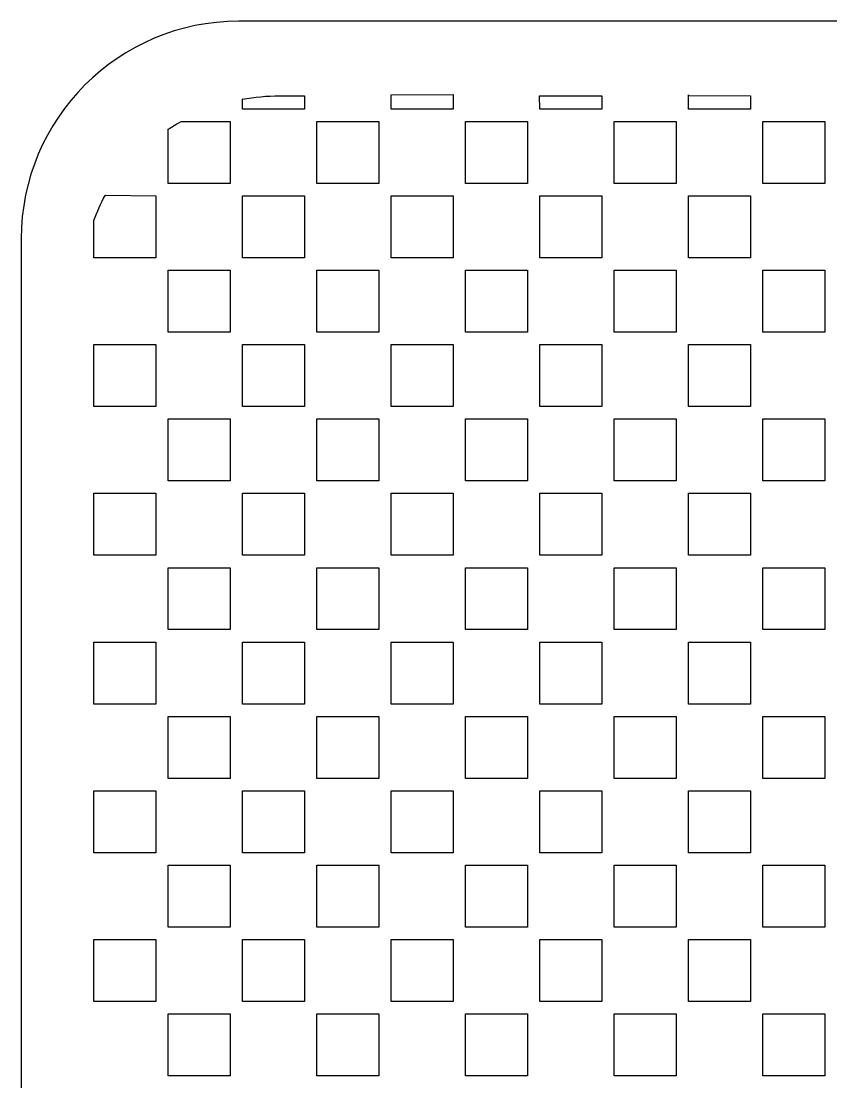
# Model space of a CAD drawing. Header units: centimetres. Extents: x -5.8 to 6.7, y -7.9 to 8.8.
# Drawn here: x -5.82 to 0.4, y 0.65 to 8.8 of the extents above; entities that cross this region are included whole.
import ezdxf

# ---------------------------------------------------------------- set-up
doc = ezdxf.new("R2010")
doc.units = ezdxf.units.CM
doc.header["$MEASUREMENT"] = 0
doc.layers.add('Camada 1', color=7, linetype='Continuous')

msp = doc.modelspace()

# ---------------------------------------------------------------- linework, layer by layer
at = {"layer": 'Camada 1'}
for points, knots in [([(6.71936, -6.24634), (6.71936, -7.16979), (5.97069, -7.91848), (5.04722, -7.91848), (5.04722, -7.91848), (5.04722, -7.91848), (-4.14972, -7.91848), (-4.14972, -7.91848), (-4.14972, -7.91848), (-5.0732, -7.91848), (-5.82189, -7.16979), (-5.82189, -6.24634), (-5.82189, -6.24634), (-5.82189, -6.24634), (-5.82189, 7.13105), (-5.82189, 7.13105), (-5.82189, 7.13105), (-5.82189, 8.05455), (-5.07322, 8.80322), (-4.14972, 8.80322), (-4.14972, 8.80322), (-4.14972, 8.80322), (5.04722, 8.80322), (5.04722, 8.80322), (5.04722, 8.80322), (5.9707, 8.80322), (6.71936, 8.05458), (6.71936, 7.13105), (6.71936, 7.13105), (6.71936, 7.13105), (6.71936, -6.24634), (6.71936, -6.24634)], [0, 0, 0, 0, 0.1111111, 0.1111111, 0.1111111, 0.1111111, 0.2222222, 0.2222222, 0.2222222, 0.2222222, 0.3333333, 0.3333333, 0.3333333, 0.3333333, 0.4444444, 0.4444444, 0.4444444, 0.4444444, 0.5555556, 0.5555556, 0.5555556, 0.5555556, 0.6666667, 0.6666667, 0.6666667, 0.6666667, 0.7777778, 0.7777778, 0.7777778, 0.7777778, 1, 1, 1, 1]), ([(-2.50076, 8.23942), (-2.50076, 8.23942), (-2.97701, 8.23672), (-2.97701, 8.23672), (-2.97701, 8.23672), (-2.97701, 8.23672), (-2.97701, 8.23672), (-2.97701, 8.23672), (-2.97701, 8.23672), (-2.97701, 8.23672), (-2.97701, 8.12853), (-2.97701, 8.12853), (-2.97701, 8.12853), (-2.97701, 8.12853), (-2.50076, 8.12853), (-2.50076, 8.12853), (-2.50076, 8.12853), (-2.50076, 8.12853), (-2.50076, 8.23942), (-2.50076, 8.23942), (-2.50076, 8.23942), (-2.50076, 8.23942), (-2.50076, 8.23942), (-2.50076, 8.23942)], [0, 0, 0, 0, 0.1428571, 0.1428571, 0.1428571, 0.1428571, 0.2857143, 0.2857143, 0.2857143, 0.2857143, 0.4285714, 0.4285714, 0.4285714, 0.4285714, 0.5714286, 0.5714286, 0.5714286, 0.5714286, 0.7142857, 0.7142857, 0.7142857, 0.7142857, 1, 1, 1, 1]), ([(-0.69099, 8.23672), (-0.69099, 8.23672), (-0.69099, 8.12853), (-0.69099, 8.12853), (-0.69099, 8.12853), (-0.69099, 8.12853), (-0.21474, 8.12853), (-0.21474, 8.12853), (-0.21474, 8.12853), (-0.21474, 8.12853), (-0.21474, 8.22994), (-0.21474, 8.22994), (-0.21474, 8.22994), (-0.21474, 8.22994), (-0.21706, 8.22994), (-0.21706, 8.22994), (-0.21706, 8.22994), (-0.21706, 8.22994), (-0.68916, 8.23169), (-0.68916, 8.23169), (-0.68916, 8.23169), (-0.68916, 8.23169), (-0.69099, 8.23672), (-0.69099, 8.23672)], [0, 0, 0, 0, 0.1428571, 0.1428571, 0.1428571, 0.1428571, 0.2857143, 0.2857143, 0.2857143, 0.2857143, 0.4285714, 0.4285714, 0.4285714, 0.4285714, 0.5714286, 0.5714286, 0.5714286, 0.5714286, 0.7142857, 0.7142857, 0.7142857, 0.7142857, 1, 1, 1, 1]), ([(-3.64567, 8.22994), (-3.64567, 8.22994), (-3.83445, 8.22994), (-3.83445, 8.22994), (-3.83445, 8.22994), (-3.9328, 8.22994), (-4.029, 8.22084), (-4.12226, 8.2034), (-4.12226, 8.2034), (-4.12226, 8.2034), (-4.12001, 8.20337), (-4.12001, 8.20337), (-4.12001, 8.20337), (-4.12001, 8.20337), (-4.12001, 8.12852), (-4.12001, 8.12852), (-4.12001, 8.12852), (-4.12001, 8.12852), (-3.64376, 8.12853), (-3.64376, 8.12853), (-3.64376, 8.12853), (-3.64376, 8.12853), (-3.64376, 8.22994), (-3.64376, 8.22994), (-3.64376, 8.22994), (-3.64376, 8.22994), (-3.64567, 8.22994), (-3.64567, 8.22994)], [0, 0, 0, 0, 0.125, 0.125, 0.125, 0.125, 0.25, 0.25, 0.25, 0.25, 0.375, 0.375, 0.375, 0.375, 0.5, 0.5, 0.5, 0.5, 0.625, 0.625, 0.625, 0.625, 0.75, 0.75, 0.75, 0.75, 1, 1, 1, 1]), ([(-1.35734, 8.22994), (-1.35734, 8.22994), (-1.8369, 8.22994), (-1.8369, 8.22994), (-1.8369, 8.22994), (-1.8369, 8.22994), (-1.8369, 8.22994), (-1.8369, 8.22994), (-1.8369, 8.22994), (-1.8369, 8.22994), (-1.83402, 8.12853), (-1.83402, 8.12853), (-1.83402, 8.12853), (-1.83402, 8.12853), (-1.35776, 8.12853), (-1.35776, 8.12853), (-1.35776, 8.12853), (-1.35776, 8.12853), (-1.35776, 8.22994), (-1.35776, 8.22994), (-1.35776, 8.22994), (-1.35776, 8.22994), (-1.35734, 8.22994), (-1.35734, 8.22994)], [0, 0, 0, 0, 0.1428571, 0.1428571, 0.1428571, 0.1428571, 0.2857143, 0.2857143, 0.2857143, 0.2857143, 0.4285714, 0.4285714, 0.4285714, 0.4285714, 0.5714286, 0.5714286, 0.5714286, 0.5714286, 0.7142857, 0.7142857, 0.7142857, 0.7142857, 1, 1, 1, 1]), ([(-4.60976, 8.02354), (-4.63759, 8.00753), (-4.66487, 7.99071), (-4.6916, 7.97306), (-4.6916, 7.97306), (-4.6916, 7.97306), (-4.69155, 7.97298), (-4.69155, 7.97298), (-4.69155, 7.97298), (-4.69155, 7.97298), (-4.69155, 7.55703), (-4.69155, 7.55703), (-4.69155, 7.55703), (-4.69155, 7.55703), (-4.21529, 7.55703), (-4.21529, 7.55703), (-4.21529, 7.55703), (-4.21529, 7.55703), (-4.21529, 8.03328), (-4.21529, 8.03328), (-4.21529, 8.03328), (-4.21529, 8.03328), (-4.59139, 8.03328), (-4.59139, 8.03328), (-4.59139, 8.03328), (-4.59139, 8.03328), (-4.60976, 8.02354), (-4.60976, 8.02354)], [0, 0, 0, 0, 0.125, 0.125, 0.125, 0.125, 0.25, 0.25, 0.25, 0.25, 0.375, 0.375, 0.375, 0.375, 0.5, 0.5, 0.5, 0.5, 0.625, 0.625, 0.625, 0.625, 0.75, 0.75, 0.75, 0.75, 1, 1, 1, 1]), ([(-3.07226, 8.03328), (-3.07226, 8.03328), (-3.54851, 8.03328), (-3.54851, 8.03328), (-3.54851, 8.03328), (-3.54851, 8.03328), (-3.54851, 7.55703), (-3.54851, 7.55703), (-3.54851, 7.55703), (-3.54851, 7.55703), (-3.07226, 7.55703), (-3.07226, 7.55703), (-3.07226, 7.55703), (-3.07226, 7.55703), (-3.07226, 8.03328), (-3.07226, 8.03328)], [0, 0, 0, 0, 0.2, 0.2, 0.2, 0.2, 0.4, 0.4, 0.4, 0.4, 0.6, 0.6, 0.6, 0.6, 1, 1, 1, 1]), ([(-1.92926, 8.03328), (-1.92926, 8.03328), (-2.40551, 8.03328), (-2.40551, 8.03328), (-2.40551, 8.03328), (-2.40551, 8.03328), (-2.40551, 7.55703), (-2.40551, 7.55703), (-2.40551, 7.55703), (-2.40551, 7.55703), (-1.92926, 7.55703), (-1.92926, 7.55703), (-1.92926, 7.55703), (-1.92926, 7.55703), (-1.92926, 8.03328), (-1.92926, 8.03328)], [0, 0, 0, 0, 0.2, 0.2, 0.2, 0.2, 0.4, 0.4, 0.4, 0.4, 0.6, 0.6, 0.6, 0.6, 1, 1, 1, 1]), ([(-0.78626, 8.03328), (-0.78626, 8.03328), (-1.26251, 8.03328), (-1.26251, 8.03328), (-1.26251, 8.03328), (-1.26251, 8.03328), (-1.26251, 7.55703), (-1.26251, 7.55703), (-1.26251, 7.55703), (-1.26251, 7.55703), (-0.78626, 7.55703), (-0.78626, 7.55703), (-0.78626, 7.55703), (-0.78626, 7.55703), (-0.78626, 8.03328), (-0.78626, 8.03328)], [0, 0, 0, 0, 0.2, 0.2, 0.2, 0.2, 0.4, 0.4, 0.4, 0.4, 0.6, 0.6, 0.6, 0.6, 1, 1, 1, 1]), ([(0.35674, 8.03328), (0.35674, 8.03328), (-0.11951, 8.03328), (-0.11951, 8.03328), (-0.11951, 8.03328), (-0.11951, 8.03328), (-0.11951, 7.55703), (-0.11951, 7.55703), (-0.11951, 7.55703), (-0.11951, 7.55703), (0.35674, 7.55703), (0.35674, 7.55703), (0.35674, 7.55703), (0.35674, 7.55703), (0.35674, 8.03328), (0.35674, 8.03328)], [0, 0, 0, 0, 0.2, 0.2, 0.2, 0.2, 0.4, 0.4, 0.4, 0.4, 0.6, 0.6, 0.6, 0.6, 1, 1, 1, 1]), ([(-5.26301, 7.27218), (-5.26301, 7.27218), (-5.26301, 6.98553), (-5.26301, 6.98553), (-5.26301, 6.98553), (-5.26301, 6.98553), (-4.78676, 6.98553), (-4.78676, 6.98553), (-4.78676, 6.98553), (-4.78676, 6.98553), (-4.78676, 7.46178), (-4.78676, 7.46178), (-4.78676, 7.46178), (-4.78676, 7.46178), (-5.17472, 7.46628), (-5.17472, 7.46628), (-5.17472, 7.46628), (-5.17472, 7.46628), (-5.17472, 7.46628), (-5.17472, 7.46628), (-5.17472, 7.46628), (-5.21155, 7.40423), (-5.23494, 7.33938), (-5.26301, 7.27218), (-5.26301, 7.27218), (-5.26301, 7.27218), (-5.26301, 7.27218), (-5.26301, 7.27218)], [0, 0, 0, 0, 0.125, 0.125, 0.125, 0.125, 0.25, 0.25, 0.25, 0.25, 0.375, 0.375, 0.375, 0.375, 0.5, 0.5, 0.5, 0.5, 0.625, 0.625, 0.625, 0.625, 0.75, 0.75, 0.75, 0.75, 1, 1, 1, 1]), ([(-3.64376, 7.46178), (-3.64376, 7.46178), (-4.12001, 7.46178), (-4.12001, 7.46178), (-4.12001, 7.46178), (-4.12001, 7.46178), (-4.12001, 6.98553), (-4.12001, 6.98553), (-4.12001, 6.98553), (-4.12001, 6.98553), (-3.64376, 6.98553), (-3.64376, 6.98553), (-3.64376, 6.98553), (-3.64376, 6.98553), (-3.64376, 7.46178), (-3.64376, 7.46178)], [0, 0, 0, 0, 0.2, 0.2, 0.2, 0.2, 0.4, 0.4, 0.4, 0.4, 0.6, 0.6, 0.6, 0.6, 1, 1, 1, 1]), ([(-2.50076, 7.46178), (-2.50076, 7.46178), (-2.97701, 7.46178), (-2.97701, 7.46178), (-2.97701, 7.46178), (-2.97701, 7.46178), (-2.97701, 6.98553), (-2.97701, 6.98553), (-2.97701, 6.98553), (-2.97701, 6.98553), (-2.50076, 6.98553), (-2.50076, 6.98553), (-2.50076, 6.98553), (-2.50076, 6.98553), (-2.50076, 7.46178), (-2.50076, 7.46178)], [0, 0, 0, 0, 0.2, 0.2, 0.2, 0.2, 0.4, 0.4, 0.4, 0.4, 0.6, 0.6, 0.6, 0.6, 1, 1, 1, 1]), ([(-1.35774, 7.46178), (-1.35774, 7.46178), (-1.83399, 7.46178), (-1.83399, 7.46178), (-1.83399, 7.46178), (-1.83399, 7.46178), (-1.83399, 6.98553), (-1.83399, 6.98553), (-1.83399, 6.98553), (-1.83399, 6.98553), (-1.35774, 6.98553), (-1.35774, 6.98553), (-1.35774, 6.98553), (-1.35774, 6.98553), (-1.35774, 7.46178), (-1.35774, 7.46178)], [0, 0, 0, 0, 0.2, 0.2, 0.2, 0.2, 0.4, 0.4, 0.4, 0.4, 0.6, 0.6, 0.6, 0.6, 1, 1, 1, 1]), ([(-0.21474, 7.46178), (-0.21474, 7.46178), (-0.69099, 7.46178), (-0.69099, 7.46178), (-0.69099, 7.46178), (-0.69099, 7.46178), (-0.69099, 6.98553), (-0.69099, 6.98553), (-0.69099, 6.98553), (-0.69099, 6.98553), (-0.21474, 6.98553), (-0.21474, 6.98553), (-0.21474, 6.98553), (-0.21474, 6.98553), (-0.21474, 7.46178), (-0.21474, 7.46178)], [0, 0, 0, 0, 0.2, 0.2, 0.2, 0.2, 0.4, 0.4, 0.4, 0.4, 0.6, 0.6, 0.6, 0.6, 1, 1, 1, 1]), ([(-4.21526, 6.89028), (-4.21526, 6.89028), (-4.69151, 6.89028), (-4.69151, 6.89028), (-4.69151, 6.89028), (-4.69151, 6.89028), (-4.69151, 6.41403), (-4.69151, 6.41403), (-4.69151, 6.41403), (-4.69151, 6.41403), (-4.21526, 6.41403), (-4.21526, 6.41403), (-4.21526, 6.41403), (-4.21526, 6.41403), (-4.21526, 6.89028), (-4.21526, 6.89028)], [0, 0, 0, 0, 0.2, 0.2, 0.2, 0.2, 0.4, 0.4, 0.4, 0.4, 0.6, 0.6, 0.6, 0.6, 1, 1, 1, 1]), ([(-3.07226, 6.89028), (-3.07226, 6.89028), (-3.54851, 6.89028), (-3.54851, 6.89028), (-3.54851, 6.89028), (-3.54851, 6.89028), (-3.54851, 6.41403), (-3.54851, 6.41403), (-3.54851, 6.41403), (-3.54851, 6.41403), (-3.07226, 6.41403), (-3.07226, 6.41403), (-3.07226, 6.41403), (-3.07226, 6.41403), (-3.07226, 6.89028), (-3.07226, 6.89028)], [0, 0, 0, 0, 0.2, 0.2, 0.2, 0.2, 0.4, 0.4, 0.4, 0.4, 0.6, 0.6, 0.6, 0.6, 1, 1, 1, 1]), ([(-1.92926, 6.89028), (-1.92926, 6.89028), (-2.40551, 6.89028), (-2.40551, 6.89028), (-2.40551, 6.89028), (-2.40551, 6.89028), (-2.40551, 6.41403), (-2.40551, 6.41403), (-2.40551, 6.41403), (-2.40551, 6.41403), (-1.92926, 6.41403), (-1.92926, 6.41403), (-1.92926, 6.41403), (-1.92926, 6.41403), (-1.92926, 6.89028), (-1.92926, 6.89028)], [0, 0, 0, 0, 0.2, 0.2, 0.2, 0.2, 0.4, 0.4, 0.4, 0.4, 0.6, 0.6, 0.6, 0.6, 1, 1, 1, 1]), ([(-0.78626, 6.89028), (-0.78626, 6.89028), (-1.26251, 6.89028), (-1.26251, 6.89028), (-1.26251, 6.89028), (-1.26251, 6.89028), (-1.26251, 6.41403), (-1.26251, 6.41403), (-1.26251, 6.41403), (-1.26251, 6.41403), (-0.78626, 6.41403), (-0.78626, 6.41403), (-0.78626, 6.41403), (-0.78626, 6.41403), (-0.78626, 6.89028), (-0.78626, 6.89028)], [0, 0, 0, 0, 0.2, 0.2, 0.2, 0.2, 0.4, 0.4, 0.4, 0.4, 0.6, 0.6, 0.6, 0.6, 1, 1, 1, 1]), ([(0.35674, 6.89028), (0.35674, 6.89028), (-0.11951, 6.89028), (-0.11951, 6.89028), (-0.11951, 6.89028), (-0.11951, 6.89028), (-0.11951, 6.41403), (-0.11951, 6.41403), (-0.11951, 6.41403), (-0.11951, 6.41403), (0.35674, 6.41403), (0.35674, 6.41403), (0.35674, 6.41403), (0.35674, 6.41403), (0.35674, 6.89028), (0.35674, 6.89028)], [0, 0, 0, 0, 0.2, 0.2, 0.2, 0.2, 0.4, 0.4, 0.4, 0.4, 0.6, 0.6, 0.6, 0.6, 1, 1, 1, 1]), ([(-4.78676, 6.31878), (-4.78676, 6.31878), (-5.26301, 6.31878), (-5.26301, 6.31878), (-5.26301, 6.31878), (-5.26301, 6.31878), (-5.26301, 5.84253), (-5.26301, 5.84253), (-5.26301, 5.84253), (-5.26301, 5.84253), (-4.78676, 5.84253), (-4.78676, 5.84253), (-4.78676, 5.84253), (-4.78676, 5.84253), (-4.78676, 6.31878), (-4.78676, 6.31878)], [0, 0, 0, 0, 0.2, 0.2, 0.2, 0.2, 0.4, 0.4, 0.4, 0.4, 0.6, 0.6, 0.6, 0.6, 1, 1, 1, 1]), ([(-3.64376, 6.31878), (-3.64376, 6.31878), (-4.12001, 6.31878), (-4.12001, 6.31878), (-4.12001, 6.31878), (-4.12001, 6.31878), (-4.12001, 5.84253), (-4.12001, 5.84253), (-4.12001, 5.84253), (-4.12001, 5.84253), (-3.64376, 5.84253), (-3.64376, 5.84253), (-3.64376, 5.84253), (-3.64376, 5.84253), (-3.64376, 6.31878), (-3.64376, 6.31878)], [0, 0, 0, 0, 0.2, 0.2, 0.2, 0.2, 0.4, 0.4, 0.4, 0.4, 0.6, 0.6, 0.6, 0.6, 1, 1, 1, 1]), ([(-2.50076, 6.31878), (-2.50076, 6.31878), (-2.97701, 6.31878), (-2.97701, 6.31878), (-2.97701, 6.31878), (-2.97701, 6.31878), (-2.97701, 5.84253), (-2.97701, 5.84253), (-2.97701, 5.84253), (-2.97701, 5.84253), (-2.50076, 5.84253), (-2.50076, 5.84253), (-2.50076, 5.84253), (-2.50076, 5.84253), (-2.50076, 6.31878), (-2.50076, 6.31878)], [0, 0, 0, 0, 0.2, 0.2, 0.2, 0.2, 0.4, 0.4, 0.4, 0.4, 0.6, 0.6, 0.6, 0.6, 1, 1, 1, 1]), ([(-1.35774, 6.31878), (-1.35774, 6.31878), (-1.83399, 6.31878), (-1.83399, 6.31878), (-1.83399, 6.31878), (-1.83399, 6.31878), (-1.83399, 5.84253), (-1.83399, 5.84253), (-1.83399, 5.84253), (-1.83399, 5.84253), (-1.35774, 5.84253), (-1.35774, 5.84253), (-1.35774, 5.84253), (-1.35774, 5.84253), (-1.35774, 6.31878), (-1.35774, 6.31878)], [0, 0, 0, 0, 0.2, 0.2, 0.2, 0.2, 0.4, 0.4, 0.4, 0.4, 0.6, 0.6, 0.6, 0.6, 1, 1, 1, 1]), ([(-0.21474, 6.31878), (-0.21474, 6.31878), (-0.69099, 6.31878), (-0.69099, 6.31878), (-0.69099, 6.31878), (-0.69099, 6.31878), (-0.69099, 5.84253), (-0.69099, 5.84253), (-0.69099, 5.84253), (-0.69099, 5.84253), (-0.21474, 5.84253), (-0.21474, 5.84253), (-0.21474, 5.84253), (-0.21474, 5.84253), (-0.21474, 6.31878), (-0.21474, 6.31878)], [0, 0, 0, 0, 0.2, 0.2, 0.2, 0.2, 0.4, 0.4, 0.4, 0.4, 0.6, 0.6, 0.6, 0.6, 1, 1, 1, 1]), ([(-4.21526, 5.74728), (-4.21526, 5.74728), (-4.69151, 5.74728), (-4.69151, 5.74728), (-4.69151, 5.74728), (-4.69151, 5.74728), (-4.69151, 5.27103), (-4.69151, 5.27103), (-4.69151, 5.27103), (-4.69151, 5.27103), (-4.21526, 5.27103), (-4.21526, 5.27103), (-4.21526, 5.27103), (-4.21526, 5.27103), (-4.21526, 5.74728), (-4.21526, 5.74728)], [0, 0, 0, 0, 0.2, 0.2, 0.2, 0.2, 0.4, 0.4, 0.4, 0.4, 0.6, 0.6, 0.6, 0.6, 1, 1, 1, 1]), ([(-3.07226, 5.74728), (-3.07226, 5.74728), (-3.54851, 5.74728), (-3.54851, 5.74728), (-3.54851, 5.74728), (-3.54851, 5.74728), (-3.54851, 5.27103), (-3.54851, 5.27103), (-3.54851, 5.27103), (-3.54851, 5.27103), (-3.07226, 5.27103), (-3.07226, 5.27103), (-3.07226, 5.27103), (-3.07226, 5.27103), (-3.07226, 5.74728), (-3.07226, 5.74728)], [0, 0, 0, 0, 0.2, 0.2, 0.2, 0.2, 0.4, 0.4, 0.4, 0.4, 0.6, 0.6, 0.6, 0.6, 1, 1, 1, 1]), ([(-1.92926, 5.74728), (-1.92926, 5.74728), (-2.40551, 5.74728), (-2.40551, 5.74728), (-2.40551, 5.74728), (-2.40551, 5.74728), (-2.40551, 5.27103), (-2.40551, 5.27103), (-2.40551, 5.27103), (-2.40551, 5.27103), (-1.92926, 5.27103), (-1.92926, 5.27103), (-1.92926, 5.27103), (-1.92926, 5.27103), (-1.92926, 5.74728), (-1.92926, 5.74728)], [0, 0, 0, 0, 0.2, 0.2, 0.2, 0.2, 0.4, 0.4, 0.4, 0.4, 0.6, 0.6, 0.6, 0.6, 1, 1, 1, 1]), ([(-0.78626, 5.74728), (-0.78626, 5.74728), (-1.26251, 5.74728), (-1.26251, 5.74728), (-1.26251, 5.74728), (-1.26251, 5.74728), (-1.26251, 5.27103), (-1.26251, 5.27103), (-1.26251, 5.27103), (-1.26251, 5.27103), (-0.78626, 5.27103), (-0.78626, 5.27103), (-0.78626, 5.27103), (-0.78626, 5.27103), (-0.78626, 5.74728), (-0.78626, 5.74728)], [0, 0, 0, 0, 0.2, 0.2, 0.2, 0.2, 0.4, 0.4, 0.4, 0.4, 0.6, 0.6, 0.6, 0.6, 1, 1, 1, 1]), ([(0.35674, 5.74728), (0.35674, 5.74728), (-0.11951, 5.74728), (-0.11951, 5.74728), (-0.11951, 5.74728), (-0.11951, 5.74728), (-0.11951, 5.27103), (-0.11951, 5.27103), (-0.11951, 5.27103), (-0.11951, 5.27103), (0.35674, 5.27103), (0.35674, 5.27103), (0.35674, 5.27103), (0.35674, 5.27103), (0.35674, 5.74728), (0.35674, 5.74728)], [0, 0, 0, 0, 0.2, 0.2, 0.2, 0.2, 0.4, 0.4, 0.4, 0.4, 0.6, 0.6, 0.6, 0.6, 1, 1, 1, 1]), ([(-4.78676, 5.17578), (-4.78676, 5.17578), (-5.26301, 5.17578), (-5.26301, 5.17578), (-5.26301, 5.17578), (-5.26301, 5.17578), (-5.26301, 4.69953), (-5.26301, 4.69953), (-5.26301, 4.69953), (-5.26301, 4.69953), (-4.78676, 4.69953), (-4.78676, 4.69953), (-4.78676, 4.69953), (-4.78676, 4.69953), (-4.78676, 5.17578), (-4.78676, 5.17578)], [0, 0, 0, 0, 0.2, 0.2, 0.2, 0.2, 0.4, 0.4, 0.4, 0.4, 0.6, 0.6, 0.6, 0.6, 1, 1, 1, 1]), ([(-3.64376, 5.17578), (-3.64376, 5.17578), (-4.12001, 5.17578), (-4.12001, 5.17578), (-4.12001, 5.17578), (-4.12001, 5.17578), (-4.12001, 4.69953), (-4.12001, 4.69953), (-4.12001, 4.69953), (-4.12001, 4.69953), (-3.64376, 4.69953), (-3.64376, 4.69953), (-3.64376, 4.69953), (-3.64376, 4.69953), (-3.64376, 5.17578), (-3.64376, 5.17578)], [0, 0, 0, 0, 0.2, 0.2, 0.2, 0.2, 0.4, 0.4, 0.4, 0.4, 0.6, 0.6, 0.6, 0.6, 1, 1, 1, 1]), ([(-2.50076, 5.17578), (-2.50076, 5.17578), (-2.97701, 5.17578), (-2.97701, 5.17578), (-2.97701, 5.17578), (-2.97701, 5.17578), (-2.97701, 4.69953), (-2.97701, 4.69953), (-2.97701, 4.69953), (-2.97701, 4.69953), (-2.50076, 4.69953), (-2.50076, 4.69953), (-2.50076, 4.69953), (-2.50076, 4.69953), (-2.50076, 5.17578), (-2.50076, 5.17578)], [0, 0, 0, 0, 0.2, 0.2, 0.2, 0.2, 0.4, 0.4, 0.4, 0.4, 0.6, 0.6, 0.6, 0.6, 1, 1, 1, 1]), ([(-1.35774, 5.17578), (-1.35774, 5.17578), (-1.83399, 5.17578), (-1.83399, 5.17578), (-1.83399, 5.17578), (-1.83399, 5.17578), (-1.83399, 4.69953), (-1.83399, 4.69953), (-1.83399, 4.69953), (-1.83399, 4.69953), (-1.35774, 4.69953), (-1.35774, 4.69953), (-1.35774, 4.69953), (-1.35774, 4.69953), (-1.35774, 5.17578), (-1.35774, 5.17578)], [0, 0, 0, 0, 0.2, 0.2, 0.2, 0.2, 0.4, 0.4, 0.4, 0.4, 0.6, 0.6, 0.6, 0.6, 1, 1, 1, 1]), ([(-0.21474, 5.17578), (-0.21474, 5.17578), (-0.69099, 5.17578), (-0.69099, 5.17578), (-0.69099, 5.17578), (-0.69099, 5.17578), (-0.69099, 4.69953), (-0.69099, 4.69953), (-0.69099, 4.69953), (-0.69099, 4.69953), (-0.21474, 4.69953), (-0.21474, 4.69953), (-0.21474, 4.69953), (-0.21474, 4.69953), (-0.21474, 5.17578), (-0.21474, 5.17578)], [0, 0, 0, 0, 0.2, 0.2, 0.2, 0.2, 0.4, 0.4, 0.4, 0.4, 0.6, 0.6, 0.6, 0.6, 1, 1, 1, 1]), ([(-4.21526, 4.60428), (-4.21526, 4.60428), (-4.69151, 4.60428), (-4.69151, 4.60428), (-4.69151, 4.60428), (-4.69151, 4.60428), (-4.69151, 4.12803), (-4.69151, 4.12803), (-4.69151, 4.12803), (-4.69151, 4.12803), (-4.21526, 4.12803), (-4.21526, 4.12803), (-4.21526, 4.12803), (-4.21526, 4.12803), (-4.21526, 4.60428), (-4.21526, 4.60428)], [0, 0, 0, 0, 0.2, 0.2, 0.2, 0.2, 0.4, 0.4, 0.4, 0.4, 0.6, 0.6, 0.6, 0.6, 1, 1, 1, 1]), ([(-3.07226, 4.60428), (-3.07226, 4.60428), (-3.54851, 4.60428), (-3.54851, 4.60428), (-3.54851, 4.60428), (-3.54851, 4.60428), (-3.54851, 4.12803), (-3.54851, 4.12803), (-3.54851, 4.12803), (-3.54851, 4.12803), (-3.07226, 4.12803), (-3.07226, 4.12803), (-3.07226, 4.12803), (-3.07226, 4.12803), (-3.07226, 4.60428), (-3.07226, 4.60428)], [0, 0, 0, 0, 0.2, 0.2, 0.2, 0.2, 0.4, 0.4, 0.4, 0.4, 0.6, 0.6, 0.6, 0.6, 1, 1, 1, 1]), ([(-1.92926, 4.60428), (-1.92926, 4.60428), (-2.40551, 4.60428), (-2.40551, 4.60428), (-2.40551, 4.60428), (-2.40551, 4.60428), (-2.40551, 4.12803), (-2.40551, 4.12803), (-2.40551, 4.12803), (-2.40551, 4.12803), (-1.92926, 4.12803), (-1.92926, 4.12803), (-1.92926, 4.12803), (-1.92926, 4.12803), (-1.92926, 4.60428), (-1.92926, 4.60428)], [0, 0, 0, 0, 0.2, 0.2, 0.2, 0.2, 0.4, 0.4, 0.4, 0.4, 0.6, 0.6, 0.6, 0.6, 1, 1, 1, 1]), ([(-0.78626, 4.60428), (-0.78626, 4.60428), (-1.26251, 4.60428), (-1.26251, 4.60428), (-1.26251, 4.60428), (-1.26251, 4.60428), (-1.26251, 4.12803), (-1.26251, 4.12803), (-1.26251, 4.12803), (-1.26251, 4.12803), (-0.78626, 4.12803), (-0.78626, 4.12803), (-0.78626, 4.12803), (-0.78626, 4.12803), (-0.78626, 4.60428), (-0.78626, 4.60428)], [0, 0, 0, 0, 0.2, 0.2, 0.2, 0.2, 0.4, 0.4, 0.4, 0.4, 0.6, 0.6, 0.6, 0.6, 1, 1, 1, 1]), ([(0.35674, 4.60428), (0.35674, 4.60428), (-0.11951, 4.60428), (-0.11951, 4.60428), (-0.11951, 4.60428), (-0.11951, 4.60428), (-0.11951, 4.12803), (-0.11951, 4.12803), (-0.11951, 4.12803), (-0.11951, 4.12803), (0.35674, 4.12803), (0.35674, 4.12803), (0.35674, 4.12803), (0.35674, 4.12803), (0.35674, 4.60428), (0.35674, 4.60428)], [0, 0, 0, 0, 0.2, 0.2, 0.2, 0.2, 0.4, 0.4, 0.4, 0.4, 0.6, 0.6, 0.6, 0.6, 1, 1, 1, 1]), ([(-4.78676, 4.03275), (-4.78676, 4.03275), (-5.26301, 4.03275), (-5.26301, 4.03275), (-5.26301, 4.03275), (-5.26301, 4.03275), (-5.26301, 3.5565), (-5.26301, 3.5565), (-5.26301, 3.5565), (-5.26301, 3.5565), (-4.78676, 3.5565), (-4.78676, 3.5565), (-4.78676, 3.5565), (-4.78676, 3.5565), (-4.78676, 4.03275), (-4.78676, 4.03275)], [0, 0, 0, 0, 0.2, 0.2, 0.2, 0.2, 0.4, 0.4, 0.4, 0.4, 0.6, 0.6, 0.6, 0.6, 1, 1, 1, 1]), ([(-3.64376, 4.03275), (-3.64376, 4.03275), (-4.12001, 4.03275), (-4.12001, 4.03275), (-4.12001, 4.03275), (-4.12001, 4.03275), (-4.12001, 3.5565), (-4.12001, 3.5565), (-4.12001, 3.5565), (-4.12001, 3.5565), (-3.64376, 3.5565), (-3.64376, 3.5565), (-3.64376, 3.5565), (-3.64376, 3.5565), (-3.64376, 4.03275), (-3.64376, 4.03275)], [0, 0, 0, 0, 0.2, 0.2, 0.2, 0.2, 0.4, 0.4, 0.4, 0.4, 0.6, 0.6, 0.6, 0.6, 1, 1, 1, 1]), ([(-2.50076, 4.03275), (-2.50076, 4.03275), (-2.97701, 4.03275), (-2.97701, 4.03275), (-2.97701, 4.03275), (-2.97701, 4.03275), (-2.97701, 3.5565), (-2.97701, 3.5565), (-2.97701, 3.5565), (-2.97701, 3.5565), (-2.50076, 3.5565), (-2.50076, 3.5565), (-2.50076, 3.5565), (-2.50076, 3.5565), (-2.50076, 4.03275), (-2.50076, 4.03275)], [0, 0, 0, 0, 0.2, 0.2, 0.2, 0.2, 0.4, 0.4, 0.4, 0.4, 0.6, 0.6, 0.6, 0.6, 1, 1, 1, 1]), ([(-1.35774, 4.03275), (-1.35774, 4.03275), (-1.83399, 4.03275), (-1.83399, 4.03275), (-1.83399, 4.03275), (-1.83399, 4.03275), (-1.83399, 3.5565), (-1.83399, 3.5565), (-1.83399, 3.5565), (-1.83399, 3.5565), (-1.35774, 3.5565), (-1.35774, 3.5565), (-1.35774, 3.5565), (-1.35774, 3.5565), (-1.35774, 4.03275), (-1.35774, 4.03275)], [0, 0, 0, 0, 0.2, 0.2, 0.2, 0.2, 0.4, 0.4, 0.4, 0.4, 0.6, 0.6, 0.6, 0.6, 1, 1, 1, 1]), ([(-0.21474, 4.03275), (-0.21474, 4.03275), (-0.69099, 4.03275), (-0.69099, 4.03275), (-0.69099, 4.03275), (-0.69099, 4.03275), (-0.69099, 3.5565), (-0.69099, 3.5565), (-0.69099, 3.5565), (-0.69099, 3.5565), (-0.21474, 3.5565), (-0.21474, 3.5565), (-0.21474, 3.5565), (-0.21474, 3.5565), (-0.21474, 4.03275), (-0.21474, 4.03275)], [0, 0, 0, 0, 0.2, 0.2, 0.2, 0.2, 0.4, 0.4, 0.4, 0.4, 0.6, 0.6, 0.6, 0.6, 1, 1, 1, 1]), ([(-4.21526, 3.46125), (-4.21526, 3.46125), (-4.69151, 3.46125), (-4.69151, 3.46125), (-4.69151, 3.46125), (-4.69151, 3.46125), (-4.69151, 2.985), (-4.69151, 2.985), (-4.69151, 2.985), (-4.69151, 2.985), (-4.21526, 2.985), (-4.21526, 2.985), (-4.21526, 2.985), (-4.21526, 2.985), (-4.21526, 3.46125), (-4.21526, 3.46125)], [0, 0, 0, 0, 0.2, 0.2, 0.2, 0.2, 0.4, 0.4, 0.4, 0.4, 0.6, 0.6, 0.6, 0.6, 1, 1, 1, 1]), ([(-3.07226, 3.46125), (-3.07226, 3.46125), (-3.54851, 3.46125), (-3.54851, 3.46125), (-3.54851, 3.46125), (-3.54851, 3.46125), (-3.54851, 2.985), (-3.54851, 2.985), (-3.54851, 2.985), (-3.54851, 2.985), (-3.07226, 2.985), (-3.07226, 2.985), (-3.07226, 2.985), (-3.07226, 2.985), (-3.07226, 3.46125), (-3.07226, 3.46125)], [0, 0, 0, 0, 0.2, 0.2, 0.2, 0.2, 0.4, 0.4, 0.4, 0.4, 0.6, 0.6, 0.6, 0.6, 1, 1, 1, 1]), ([(-1.92926, 3.46125), (-1.92926, 3.46125), (-2.40551, 3.46125), (-2.40551, 3.46125), (-2.40551, 3.46125), (-2.40551, 3.46125), (-2.40551, 2.985), (-2.40551, 2.985), (-2.40551, 2.985), (-2.40551, 2.985), (-1.92926, 2.985), (-1.92926, 2.985), (-1.92926, 2.985), (-1.92926, 2.985), (-1.92926, 3.46125), (-1.92926, 3.46125)], [0, 0, 0, 0, 0.2, 0.2, 0.2, 0.2, 0.4, 0.4, 0.4, 0.4, 0.6, 0.6, 0.6, 0.6, 1, 1, 1, 1]), ([(-0.78626, 3.46125), (-0.78626, 3.46125), (-1.26251, 3.46125), (-1.26251, 3.46125), (-1.26251, 3.46125), (-1.26251, 3.46125), (-1.26251, 2.985), (-1.26251, 2.985), (-1.26251, 2.985), (-1.26251, 2.985), (-0.78626, 2.985), (-0.78626, 2.985), (-0.78626, 2.985), (-0.78626, 2.985), (-0.78626, 3.46125), (-0.78626, 3.46125)], [0, 0, 0, 0, 0.2, 0.2, 0.2, 0.2, 0.4, 0.4, 0.4, 0.4, 0.6, 0.6, 0.6, 0.6, 1, 1, 1, 1]), ([(0.35674, 3.46125), (0.35674, 3.46125), (-0.11951, 3.46125), (-0.11951, 3.46125), (-0.11951, 3.46125), (-0.11951, 3.46125), (-0.11951, 2.985), (-0.11951, 2.985), (-0.11951, 2.985), (-0.11951, 2.985), (0.35674, 2.985), (0.35674, 2.985), (0.35674, 2.985), (0.35674, 2.985), (0.35674, 3.46125), (0.35674, 3.46125)], [0, 0, 0, 0, 0.2, 0.2, 0.2, 0.2, 0.4, 0.4, 0.4, 0.4, 0.6, 0.6, 0.6, 0.6, 1, 1, 1, 1]), ([(-4.78676, 2.88975), (-4.78676, 2.88975), (-5.26301, 2.88975), (-5.26301, 2.88975), (-5.26301, 2.88975), (-5.26301, 2.88975), (-5.26301, 2.4135), (-5.26301, 2.4135), (-5.26301, 2.4135), (-5.26301, 2.4135), (-4.78676, 2.4135), (-4.78676, 2.4135), (-4.78676, 2.4135), (-4.78676, 2.4135), (-4.78676, 2.88975), (-4.78676, 2.88975)], [0, 0, 0, 0, 0.2, 0.2, 0.2, 0.2, 0.4, 0.4, 0.4, 0.4, 0.6, 0.6, 0.6, 0.6, 1, 1, 1, 1]), ([(-3.64376, 2.88975), (-3.64376, 2.88975), (-4.12001, 2.88975), (-4.12001, 2.88975), (-4.12001, 2.88975), (-4.12001, 2.88975), (-4.12001, 2.4135), (-4.12001, 2.4135), (-4.12001, 2.4135), (-4.12001, 2.4135), (-3.64376, 2.4135), (-3.64376, 2.4135), (-3.64376, 2.4135), (-3.64376, 2.4135), (-3.64376, 2.88975), (-3.64376, 2.88975)], [0, 0, 0, 0, 0.2, 0.2, 0.2, 0.2, 0.4, 0.4, 0.4, 0.4, 0.6, 0.6, 0.6, 0.6, 1, 1, 1, 1]), ([(-2.50076, 2.88975), (-2.50076, 2.88975), (-2.97701, 2.88975), (-2.97701, 2.88975), (-2.97701, 2.88975), (-2.97701, 2.88975), (-2.97701, 2.4135), (-2.97701, 2.4135), (-2.97701, 2.4135), (-2.97701, 2.4135), (-2.50076, 2.4135), (-2.50076, 2.4135), (-2.50076, 2.4135), (-2.50076, 2.4135), (-2.50076, 2.88975), (-2.50076, 2.88975)], [0, 0, 0, 0, 0.2, 0.2, 0.2, 0.2, 0.4, 0.4, 0.4, 0.4, 0.6, 0.6, 0.6, 0.6, 1, 1, 1, 1]), ([(-1.35774, 2.88975), (-1.35774, 2.88975), (-1.83399, 2.88975), (-1.83399, 2.88975), (-1.83399, 2.88975), (-1.83399, 2.88975), (-1.83399, 2.4135), (-1.83399, 2.4135), (-1.83399, 2.4135), (-1.83399, 2.4135), (-1.35774, 2.4135), (-1.35774, 2.4135), (-1.35774, 2.4135), (-1.35774, 2.4135), (-1.35774, 2.88975), (-1.35774, 2.88975)], [0, 0, 0, 0, 0.2, 0.2, 0.2, 0.2, 0.4, 0.4, 0.4, 0.4, 0.6, 0.6, 0.6, 0.6, 1, 1, 1, 1]), ([(-0.21474, 2.88975), (-0.21474, 2.88975), (-0.69099, 2.88975), (-0.69099, 2.88975), (-0.69099, 2.88975), (-0.69099, 2.88975), (-0.69099, 2.4135), (-0.69099, 2.4135), (-0.69099, 2.4135), (-0.69099, 2.4135), (-0.21474, 2.4135), (-0.21474, 2.4135), (-0.21474, 2.4135), (-0.21474, 2.4135), (-0.21474, 2.88975), (-0.21474, 2.88975)], [0, 0, 0, 0, 0.2, 0.2, 0.2, 0.2, 0.4, 0.4, 0.4, 0.4, 0.6, 0.6, 0.6, 0.6, 1, 1, 1, 1]), ([(-4.21526, 2.31825), (-4.21526, 2.31825), (-4.69151, 2.31825), (-4.69151, 2.31825), (-4.69151, 2.31825), (-4.69151, 2.31825), (-4.69151, 1.842), (-4.69151, 1.842), (-4.69151, 1.842), (-4.69151, 1.842), (-4.21526, 1.842), (-4.21526, 1.842), (-4.21526, 1.842), (-4.21526, 1.842), (-4.21526, 2.31825), (-4.21526, 2.31825)], [0, 0, 0, 0, 0.2, 0.2, 0.2, 0.2, 0.4, 0.4, 0.4, 0.4, 0.6, 0.6, 0.6, 0.6, 1, 1, 1, 1]), ([(-3.07226, 2.31825), (-3.07226, 2.31825), (-3.54851, 2.31825), (-3.54851, 2.31825), (-3.54851, 2.31825), (-3.54851, 2.31825), (-3.54851, 1.842), (-3.54851, 1.842), (-3.54851, 1.842), (-3.54851, 1.842), (-3.07226, 1.842), (-3.07226, 1.842), (-3.07226, 1.842), (-3.07226, 1.842), (-3.07226, 2.31825), (-3.07226, 2.31825)], [0, 0, 0, 0, 0.2, 0.2, 0.2, 0.2, 0.4, 0.4, 0.4, 0.4, 0.6, 0.6, 0.6, 0.6, 1, 1, 1, 1]), ([(-1.92926, 2.31825), (-1.92926, 2.31825), (-2.40551, 2.31825), (-2.40551, 2.31825), (-2.40551, 2.31825), (-2.40551, 2.31825), (-2.40551, 1.842), (-2.40551, 1.842), (-2.40551, 1.842), (-2.40551, 1.842), (-1.92926, 1.842), (-1.92926, 1.842), (-1.92926, 1.842), (-1.92926, 1.842), (-1.92926, 2.31825), (-1.92926, 2.31825)], [0, 0, 0, 0, 0.2, 0.2, 0.2, 0.2, 0.4, 0.4, 0.4, 0.4, 0.6, 0.6, 0.6, 0.6, 1, 1, 1, 1]), ([(-0.78626, 2.31825), (-0.78626, 2.31825), (-1.26251, 2.31825), (-1.26251, 2.31825), (-1.26251, 2.31825), (-1.26251, 2.31825), (-1.26251, 1.842), (-1.26251, 1.842), (-1.26251, 1.842), (-1.26251, 1.842), (-0.78626, 1.842), (-0.78626, 1.842), (-0.78626, 1.842), (-0.78626, 1.842), (-0.78626, 2.31825), (-0.78626, 2.31825)], [0, 0, 0, 0, 0.2, 0.2, 0.2, 0.2, 0.4, 0.4, 0.4, 0.4, 0.6, 0.6, 0.6, 0.6, 1, 1, 1, 1]), ([(0.35674, 2.31825), (0.35674, 2.31825), (-0.11951, 2.31825), (-0.11951, 2.31825), (-0.11951, 2.31825), (-0.11951, 2.31825), (-0.11951, 1.842), (-0.11951, 1.842), (-0.11951, 1.842), (-0.11951, 1.842), (0.35674, 1.842), (0.35674, 1.842), (0.35674, 1.842), (0.35674, 1.842), (0.35674, 2.31825), (0.35674, 2.31825)], [0, 0, 0, 0, 0.2, 0.2, 0.2, 0.2, 0.4, 0.4, 0.4, 0.4, 0.6, 0.6, 0.6, 0.6, 1, 1, 1, 1]), ([(-4.78676, 1.74675), (-4.78676, 1.74675), (-5.26301, 1.74675), (-5.26301, 1.74675), (-5.26301, 1.74675), (-5.26301, 1.74675), (-5.26301, 1.2705), (-5.26301, 1.2705), (-5.26301, 1.2705), (-5.26301, 1.2705), (-4.78676, 1.2705), (-4.78676, 1.2705), (-4.78676, 1.2705), (-4.78676, 1.2705), (-4.78676, 1.74675), (-4.78676, 1.74675)], [0, 0, 0, 0, 0.2, 0.2, 0.2, 0.2, 0.4, 0.4, 0.4, 0.4, 0.6, 0.6, 0.6, 0.6, 1, 1, 1, 1]), ([(-3.64376, 1.74675), (-3.64376, 1.74675), (-4.12001, 1.74675), (-4.12001, 1.74675), (-4.12001, 1.74675), (-4.12001, 1.74675), (-4.12001, 1.2705), (-4.12001, 1.2705), (-4.12001, 1.2705), (-4.12001, 1.2705), (-3.64376, 1.2705), (-3.64376, 1.2705), (-3.64376, 1.2705), (-3.64376, 1.2705), (-3.64376, 1.74675), (-3.64376, 1.74675)], [0, 0, 0, 0, 0.2, 0.2, 0.2, 0.2, 0.4, 0.4, 0.4, 0.4, 0.6, 0.6, 0.6, 0.6, 1, 1, 1, 1]), ([(-2.50076, 1.74675), (-2.50076, 1.74675), (-2.97701, 1.74675), (-2.97701, 1.74675), (-2.97701, 1.74675), (-2.97701, 1.74675), (-2.97701, 1.2705), (-2.97701, 1.2705), (-2.97701, 1.2705), (-2.97701, 1.2705), (-2.50076, 1.2705), (-2.50076, 1.2705), (-2.50076, 1.2705), (-2.50076, 1.2705), (-2.50076, 1.74675), (-2.50076, 1.74675)], [0, 0, 0, 0, 0.2, 0.2, 0.2, 0.2, 0.4, 0.4, 0.4, 0.4, 0.6, 0.6, 0.6, 0.6, 1, 1, 1, 1]), ([(-1.35774, 1.74675), (-1.35774, 1.74675), (-1.83399, 1.74675), (-1.83399, 1.74675), (-1.83399, 1.74675), (-1.83399, 1.74675), (-1.83399, 1.2705), (-1.83399, 1.2705), (-1.83399, 1.2705), (-1.83399, 1.2705), (-1.35774, 1.2705), (-1.35774, 1.2705), (-1.35774, 1.2705), (-1.35774, 1.2705), (-1.35774, 1.74675), (-1.35774, 1.74675)], [0, 0, 0, 0, 0.2, 0.2, 0.2, 0.2, 0.4, 0.4, 0.4, 0.4, 0.6, 0.6, 0.6, 0.6, 1, 1, 1, 1]), ([(-0.21474, 1.74675), (-0.21474, 1.74675), (-0.69099, 1.74675), (-0.69099, 1.74675), (-0.69099, 1.74675), (-0.69099, 1.74675), (-0.69099, 1.2705), (-0.69099, 1.2705), (-0.69099, 1.2705), (-0.69099, 1.2705), (-0.21474, 1.2705), (-0.21474, 1.2705), (-0.21474, 1.2705), (-0.21474, 1.2705), (-0.21474, 1.74675), (-0.21474, 1.74675)], [0, 0, 0, 0, 0.2, 0.2, 0.2, 0.2, 0.4, 0.4, 0.4, 0.4, 0.6, 0.6, 0.6, 0.6, 1, 1, 1, 1]), ([(-4.21526, 1.17525), (-4.21526, 1.17525), (-4.69151, 1.17525), (-4.69151, 1.17525), (-4.69151, 1.17525), (-4.69151, 1.17525), (-4.69151, 0.699), (-4.69151, 0.699), (-4.69151, 0.699), (-4.69151, 0.699), (-4.21526, 0.699), (-4.21526, 0.699), (-4.21526, 0.699), (-4.21526, 0.699), (-4.21526, 1.17525), (-4.21526, 1.17525)], [0, 0, 0, 0, 0.2, 0.2, 0.2, 0.2, 0.4, 0.4, 0.4, 0.4, 0.6, 0.6, 0.6, 0.6, 1, 1, 1, 1]), ([(-3.07226, 1.17525), (-3.07226, 1.17525), (-3.54851, 1.17525), (-3.54851, 1.17525), (-3.54851, 1.17525), (-3.54851, 1.17525), (-3.54851, 0.699), (-3.54851, 0.699), (-3.54851, 0.699), (-3.54851, 0.699), (-3.07226, 0.699), (-3.07226, 0.699), (-3.07226, 0.699), (-3.07226, 0.699), (-3.07226, 1.17525), (-3.07226, 1.17525)], [0, 0, 0, 0, 0.2, 0.2, 0.2, 0.2, 0.4, 0.4, 0.4, 0.4, 0.6, 0.6, 0.6, 0.6, 1, 1, 1, 1]), ([(-1.92926, 1.17525), (-1.92926, 1.17525), (-2.40551, 1.17525), (-2.40551, 1.17525), (-2.40551, 1.17525), (-2.40551, 1.17525), (-2.40551, 0.699), (-2.40551, 0.699), (-2.40551, 0.699), (-2.40551, 0.699), (-1.92926, 0.699), (-1.92926, 0.699), (-1.92926, 0.699), (-1.92926, 0.699), (-1.92926, 1.17525), (-1.92926, 1.17525)], [0, 0, 0, 0, 0.2, 0.2, 0.2, 0.2, 0.4, 0.4, 0.4, 0.4, 0.6, 0.6, 0.6, 0.6, 1, 1, 1, 1]), ([(-0.78626, 1.17525), (-0.78626, 1.17525), (-1.26251, 1.17525), (-1.26251, 1.17525), (-1.26251, 1.17525), (-1.26251, 1.17525), (-1.26251, 0.699), (-1.26251, 0.699), (-1.26251, 0.699), (-1.26251, 0.699), (-0.78626, 0.699), (-0.78626, 0.699), (-0.78626, 0.699), (-0.78626, 0.699), (-0.78626, 1.17525), (-0.78626, 1.17525)], [0, 0, 0, 0, 0.2, 0.2, 0.2, 0.2, 0.4, 0.4, 0.4, 0.4, 0.6, 0.6, 0.6, 0.6, 1, 1, 1, 1]), ([(0.35674, 1.17525), (0.35674, 1.17525), (-0.11951, 1.17525), (-0.11951, 1.17525), (-0.11951, 1.17525), (-0.11951, 1.17525), (-0.11951, 0.699), (-0.11951, 0.699), (-0.11951, 0.699), (-0.11951, 0.699), (0.35674, 0.699), (0.35674, 0.699), (0.35674, 0.699), (0.35674, 0.699), (0.35674, 1.17525), (0.35674, 1.17525)], [0, 0, 0, 0, 0.2, 0.2, 0.2, 0.2, 0.4, 0.4, 0.4, 0.4, 0.6, 0.6, 0.6, 0.6, 1, 1, 1, 1])]:
    msp.add_open_spline(points, degree=3, knots=knots, dxfattribs=at)

doc.saveas('drawing.dxf')
